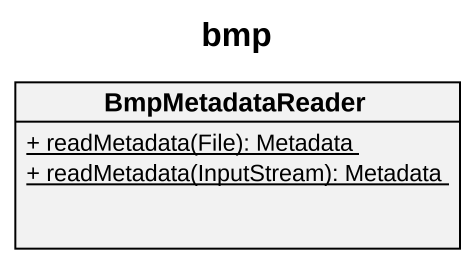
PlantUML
@startuml
title bmp
hide circle
hide empty members
skinparam classAttributeIconSize 0
class BmpMetadataReader {
  {static} + readMetadata(File): Metadata
  {static} + readMetadata(InputStream): Metadata
}
@enduml
